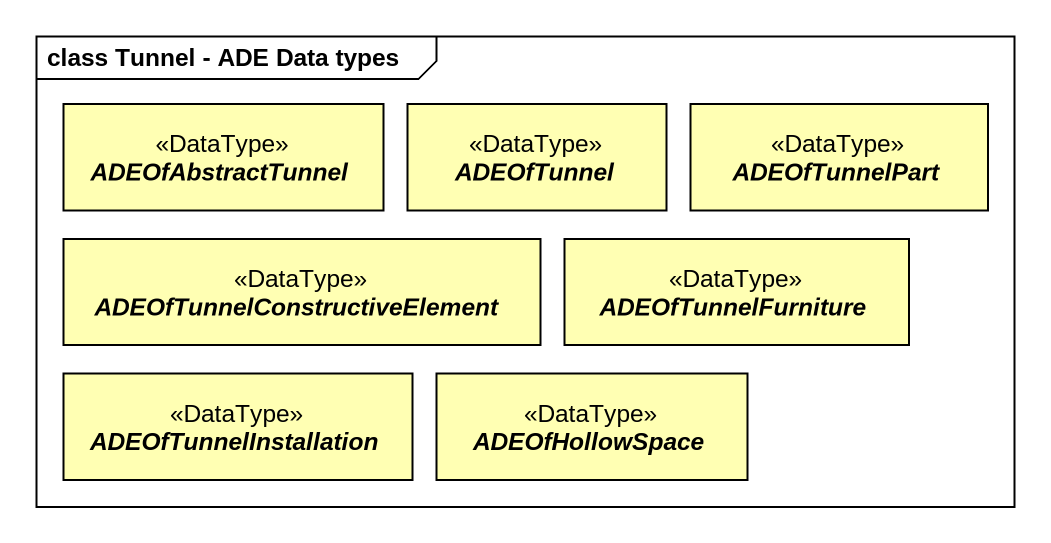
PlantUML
@startuml
mainframe class Tunnel - ADE Data types
hide circle
hide empty members
abstract class ADEOfAbstractTunnel <<DataType>> #FFFFB3
abstract class ADEOfTunnel <<DataType>> #FFFFB3
abstract class ADEOfTunnelPart <<DataType>> #FFFFB3
abstract class "ADEOfTunnelConstructiveElement" as ADEOfTunnelConstructiveEleme <<DataType>> #FFFFB3
abstract class ADEOfTunnelFurniture <<DataType>> #FFFFB3
abstract class ADEOfTunnelInstallation <<DataType>> #FFFFB3
abstract class ADEOfHollowSpace <<DataType>> #FFFFB3
@enduml
